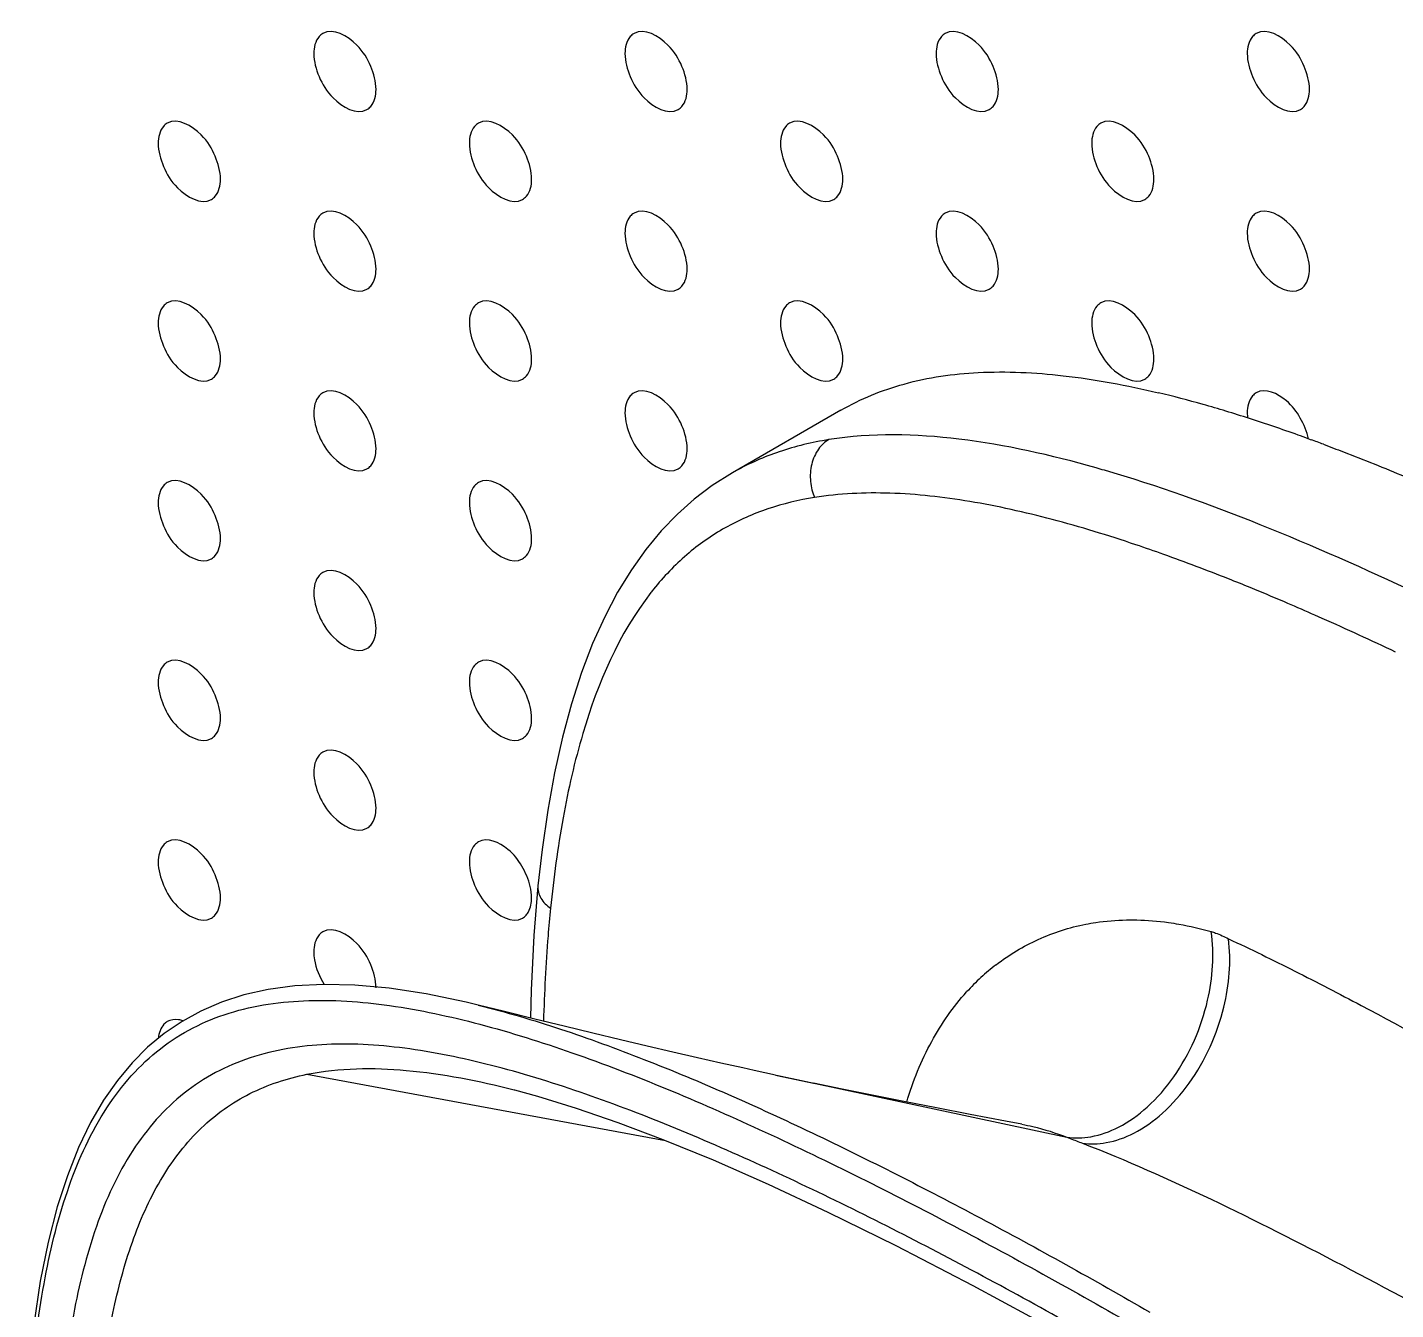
# Model space of a CAD drawing. Header units: millimetres. Extents: x 0 to 1189, y 0 to 841.
# Drawn here: x 61.39 to 92.48, y 535.92 to 565.06 of the extents above; entities that cross this region are included whole.
import ezdxf

# ---------------------------------------------------------------- set-up
doc = ezdxf.new("R2010")
doc.units = ezdxf.units.MM
doc.header["$LTSCALE"] = 65.395
doc.layers.get('0').update_dxf_attribs({"linetype": 'CONTINUOUS'})
doc.layers.add('AXIS', color=7, linetype='CONTINUOUS')

msp = doc.modelspace()

# ---------------------------------------------------------------- linework, layer by layer
at = {"color": 7, "linetype": 'Continuous'}
for p, q in [((79.875, 556.359), (77.41, 554.936)), ((90.498, 555.712), (90.56, 555.689)), ((90.498, 555.711), (90.56, 555.688)), ((77.409, 554.936), (76.95, 554.645)), ((77.409, 554.936), (77.399, 554.93)), ((72.23, 542.695), (71.633, 542.843)), ((72.919, 542.525), (72.23, 542.695)), ((73.588, 542.362), (72.919, 542.525)), ((74.236, 542.204), (73.588, 542.362)), ((74.863, 542.054), (74.236, 542.204)), ((75.47, 541.91), (74.863, 542.054)), ((76.055, 541.773), (75.47, 541.91)), ((76.613, 541.645), (76.055, 541.773)), ((78.391, 541.252), (79.249, 541.071)), ((72.452, 540.915), (72.459, 540.913))]:
    msp.add_line(p, q, dxfattribs=at)
at = {"color": 9, "linetype": 'Continuous'}
for p, q in [((89.28, 552.285), (89.177, 552.328)), ((89.28, 552.285), (89.177, 552.327)), ((90.813, 551.629), (90.648, 551.702)), ((90.813, 551.629), (90.648, 551.701)), ((67.742, 541.27), (75.891, 539.766)), ((78.408, 541.249), (85.009, 539.841))]:
    msp.add_line(p, q, dxfattribs=at)
at = {"color": 7, "linetype": 'Continuous'}
for points in [[(76.95, 554.645), (76.544, 554.339), (76.16, 553.998), (75.792, 553.617), (75.443, 553.195)], [(75.443, 553.195), (75.114, 552.734), (74.801, 552.225)], [(74.801, 552.225), (74.507, 551.665), (74.234, 551.057), (73.983, 550.398), (73.754, 549.688), (73.549, 548.928), (73.369, 548.123), (73.214, 547.272), (73.084, 546.378), (72.989, 545.552)], [(72.989, 545.552), (72.895, 544.422), (72.833, 543.179), (72.821, 542.549)], [(71.632, 542.843), (71.361, 542.909), (70.452, 543.098), (69.612, 543.227), (68.833, 543.297), (68.125, 543.313), (67.468, 543.278), (66.863, 543.196), (66.31, 543.072), (65.798, 542.907), (65.33, 542.705), (64.902, 542.471), (64.498, 542.198), (64.119, 541.884), (63.768, 541.533), (63.433, 541.131), (63.117, 540.679), (62.825, 540.175), (62.55, 539.603), (62.296, 538.964), (62.067, 538.256), (61.86, 537.459), (61.68, 536.568), (61.532, 535.586)], [(78.391, 541.252), (77.903, 541.357), (77.644, 541.414), (77.397, 541.468), (77.145, 541.524), (76.882, 541.584), (76.613, 541.645)], [(83.99, 540.135), (83.613, 540.205), (82.814, 540.357), (82.045, 540.506), (81.303, 540.652), (80.589, 540.795), (79.904, 540.935), (79.249, 541.071)], [(72.459, 540.913), (72.977, 540.772), (73.859, 540.502), (74.808, 540.176), (75.832, 539.79), (76.972, 539.323), (78.22, 538.775), (79.582, 538.139), (81.126, 537.378), (82.874, 536.473), (84.802, 535.427), (86.804, 534.294)]]:
    msp.add_lwpolyline(points, dxfattribs=at)
for centre, radius, start, end in [((81.294, 532.452), 24.984, 74.1794, 76.5794), ((80.192, 528.464), 29.122, 73.1643, 74.2323), ((79.366, 525.72), 31.987, 72.1755, 73.1729), ((78.003, 521.485), 36.436, 70.3327, 72.1727), ((76.418, 516.967), 41.224, 70.0299, 70.3723), ((75.705, 515.009), 43.308, 69.5411, 69.9397)]:
    msp.add_arc(centre, radius, start, end, dxfattribs=at)
at = {"color": 9, "linetype": 'Continuous'}
for centre, radius, start, end in [((77.885, 527.614), 28.519, 73.7535, 74.1529), ((80.287, 549.928), 5.775, 119.4736, 119.8874), ((80.291, 549.921), 5.783, 119.1568, 119.4736), ((74.437, 517.268), 38.024, 70.3691, 71.3787), ((80.699, 548.203), 6.522, 141.1701, 142.0255), ((67.305, 498.863), 57.765, 66.83235, 67.63993), ((65.209, 493.956), 63.101, 66.22511, 66.83589), ((60.037, 482.393), 75.768, 64.64562, 66.03408), ((86.468, 539.774), 5.028, 127.5498, 132.7177), ((86.601, 539.632), 5.223, 132.7257, 137.7819)]:
    msp.add_arc(centre, radius, start, end, dxfattribs=at)
at = {"color": 7, "linetype": 'Continuous'}
for points, knots in [([(79.875, 556.359), (80.324, 556.618), (81.344, 557.033), (83.07, 557.276), (85.022, 557.18), (86.379, 556.924), (87.093, 556.754)], [0, 0, 0, 0, 0.210385, 0.441023, 0.702336, 1, 1, 1, 1]), ([(90.842, 555.585), (90.994, 555.528), (91.614, 555.293), (92.228, 555.046), (92.69, 554.852)], [0, 0, 0, 0, 0.244367, 1, 1, 1, 1]), ([(85.364, 539.705), (85.542, 539.679), (85.951, 539.692), (86.586, 539.923), (87.235, 540.388), (88.032, 541.301), (88.645, 542.66), (88.748, 543.835), (88.683, 544.349)], [0, 0, 0, 0, 0.085079, 0.188727, 0.313883, 0.457389, 0.755832, 1, 1, 1, 1])]:
    msp.add_open_spline(points, degree=3, knots=knots, dxfattribs=at)
at = {"color": 9, "linetype": 'Continuous'}
for points, knots in [([(79.602, 555.691), (79.22, 555.629), (78.485, 555.454), (77.793, 555.15), (77.474, 554.972)], [0, 0, 0, 0, 0.514113, 1, 1, 1, 1]), ([(79.602, 555.691), (79.51, 555.638), (79.337, 555.474), (79.189, 555.133), (79.164, 554.744), (79.227, 554.49), (79.275, 554.375)], [0, 0, 0, 0, 0.216293, 0.471754, 0.744658, 1, 1, 1, 1]), ([(85.673, 555.049), (84.652, 555.339), (82.653, 555.794), (80.575, 555.847), (79.602, 555.691)], [0, 0, 0, 0, 0.518258, 1, 1, 1, 1]), ([(92.969, 552.195), (91.796, 552.748), (89.466, 553.78), (87.065, 554.644), (85.864, 554.994)], [0, 0, 0, 0, 0.509006, 1, 1, 1, 1]), ([(86.578, 553.301), (85.95, 553.513), (84.704, 553.894), (82.839, 554.313), (81.028, 554.518), (79.841, 554.466), (79.275, 554.375)], [0, 0, 0, 0, 0.267372, 0.524516, 0.769178, 1, 1, 1, 1]), ([(79.275, 554.375), (78.917, 554.317), (78.215, 554.15), (77.227, 553.717), (76.344, 553.097), (75.846, 552.575), (75.618, 552.292)], [0, 0, 0, 0, 0.25306, 0.500294, 0.747206, 1, 1, 1, 1]), ([(89.177, 552.328), (89.013, 552.395), (88.362, 552.657), (87.706, 552.905), (87.211, 553.082)], [0, 0, 0, 0, 0.252304, 1, 1, 1, 1]), ([(75.558, 552.216), (74.829, 551.282), (74.085, 549.534), (73.526, 547.07), (73.346, 545.731), (73.277, 545.044)], [0, 0, 0, 0, 0.46799, 0.727373, 1, 1, 1, 1]), ([(72.989, 545.552), (72.979, 545.457), (73.039, 545.247), (73.19, 545.105), (73.277, 545.044)], [0, 0, 0, 0, 0.475161, 1, 1, 1, 1]), ([(73.277, 545.044), (73.256, 544.834), (73.179, 543.98), (73.135, 543.123), (73.117, 542.477)], [0, 0, 0, 0, 0.246077, 1, 1, 1, 1]), ([(85.44, 544.679), (85.515, 544.694), (85.82, 544.747), (86.13, 544.772), (86.364, 544.777)], [0, 0, 0, 0, 0.245758, 1, 1, 1, 1]), ([(86.364, 544.777), (86.442, 544.779), (86.76, 544.778), (87.079, 544.752), (87.317, 544.719)], [0, 0, 0, 0, 0.24451, 1, 1, 1, 1]), ([(83.404, 543.76), (83.699, 543.987), (84.348, 544.378), (85.07, 544.607), (85.44, 544.679)], [0, 0, 0, 0, 0.496284, 1, 1, 1, 1]), ([(85.009, 539.841), (85.19, 539.815), (85.601, 539.828), (86.24, 540.059), (86.889, 540.527), (87.68, 541.446), (88.279, 542.817), (88.364, 543.997), (88.291, 544.513)], [0, 0, 0, 0, 0.085706, 0.189539, 0.31443, 0.457409, 0.755108, 1, 1, 1, 1]), ([(87.317, 544.719), (87.398, 544.708), (87.725, 544.656), (88.049, 544.58), (88.291, 544.513)], [0, 0, 0, 0, 0.24417, 1, 1, 1, 1]), ([(88.291, 544.513), (88.323, 544.503), (88.458, 544.457), (88.588, 544.399), (88.683, 544.349)], [0, 0, 0, 0, 0.240882, 1, 1, 1, 1]), ([(88.683, 544.349), (89.189, 544.113), (90.2, 543.618), (92.217, 542.572), (95.753, 540.631), (98.761, 538.908), (100.77, 537.749)], [0, 0, 0, 0, 0.121617, 0.245, 0.494853, 1, 1, 1, 1]), ([(86.598, 498.929), (85.148, 499.766), (82.245, 501.512), (77.933, 504.342), (73.637, 507.516), (69.434, 511.215), (66.29, 514.928), (64.267, 518.364), (62.718, 521.945), (61.835, 525.631), (61.449, 529.219), (61.358, 531.754), (61.443, 534.18), (61.715, 536.469), (62.218, 538.571), (63.022, 540.408), (64.046, 541.63), (65.043, 542.296), (66.146, 542.773), (67.708, 543.015), (69.67, 542.872), (71.709, 542.431), (74.535, 541.54), (78.096, 540.038), (82.359, 537.907), (85.188, 536.338), (86.606, 535.52)], [0, 0, 0, 0, 0.063856, 0.129237, 0.196758, 0.267516, 0.342543, 0.381155, 0.419274, 0.491064, 0.524657, 0.556885, 0.587785, 0.617187, 0.644723, 0.669992, 0.69312, 0.704298, 0.715508, 0.738739, 0.763691, 0.790275, 0.818159, 0.876637, 0.937515, 1, 1, 1, 1]), ([(81.372, 540.64), (81.514, 541.116), (81.873, 542.009), (82.425, 542.802), (82.733, 543.141)], [0, 0, 0, 0, 0.520007, 1, 1, 1, 1]), ([(71.633, 542.843), (72.264, 542.686), (73.533, 542.309), (76.079, 541.376), (79.275, 539.954), (83.096, 538.007), (85.629, 536.597), (86.897, 535.864)], [0, 0, 0, 0, 0.115924, 0.235638, 0.483338, 0.73884, 1, 1, 1, 1]), ([(86.606, 534.73), (85.236, 535.521), (82.504, 537.036), (79.04, 538.774), (76.273, 539.995), (74.232, 540.788), (72.217, 541.43), (70.246, 541.867), (68.345, 542.02), (66.83, 541.811), (65.749, 541.379), (64.768, 540.771), (63.741, 539.639), (62.92, 537.899), (62.406, 535.891), (62.126, 533.69), (62.012, 530.496), (62.267, 527.143), (62.966, 523.708), (63.809, 521.033), (64.994, 518.398), (66.985, 515.102), (70.035, 511.538), (74.096, 507.982), (78.244, 504.93), (82.407, 502.204), (85.208, 500.521), (86.607, 499.713)], [0, 0, 0, 0, 0.062487, 0.123395, 0.153042, 0.181947, 0.209873, 0.236518, 0.261551, 0.284888, 0.29613, 0.307303, 0.330269, 0.355281, 0.382602, 0.411892, 0.442777, 0.508767, 0.544103, 0.58109, 0.619348, 0.657981, 0.732872, 0.803487, 0.870897, 0.9362, 1, 1, 1, 1]), ([(67.742, 541.27), (68.48, 541.418), (70.09, 541.434), (71.647, 541.123), (72.452, 540.915)], [0, 0, 0, 0, 0.475232, 1, 1, 1, 1]), ([(69.028, 514.005), (68.022, 515.176), (66.641, 517.059), (65.207, 519.793), (64.087, 522.588), (63.231, 526.117), (62.909, 529.616), (62.915, 532.28), (63.044, 534.156), (63.316, 535.916), (63.752, 537.526), (64.392, 538.935), (65.277, 540.084), (66.419, 540.895), (67.294, 541.18), (67.742, 541.27)], [0, 0, 0, 0, 0.150565, 0.226103, 0.300573, 0.443769, 0.578321, 0.642208, 0.703443, 0.761498, 0.815686, 0.865561, 0.911514, 0.95542, 1, 1, 1, 1]), ([(83.99, 540.135), (84.074, 540.119), (84.42, 540.045), (84.758, 539.937), (85.009, 539.841)], [0, 0, 0, 0, 0.240122, 1, 1, 1, 1]), ([(85.009, 539.841), (85.036, 539.831), (85.154, 539.786), (85.272, 539.74), (85.364, 539.705)], [0, 0, 0, 0, 0.224804, 1, 1, 1, 1]), ([(85.364, 539.705), (86.355, 539.32), (88.345, 538.431), (92.326, 536.412), (95.294, 534.75), (97.274, 533.607)], [0, 0, 0, 0, 0.238233, 0.487754, 1, 1, 1, 1])]:
    msp.add_open_spline(points, degree=3, knots=knots, dxfattribs=at)
at = {"layer": 'AXIS', "color": 7, "linetype": 'Continuous'}
for points, knots in [([(69.311, 563.647), (69.311, 563.826), (69.205, 564.201), (68.892, 564.727), (68.338, 565.058), (68.103, 564.921)], [0, 0, 0, 0, 0.277753, 0.577543, 1, 1, 1, 1]), ([(76.382, 563.647), (76.382, 563.826), (76.276, 564.201), (75.963, 564.727), (75.409, 565.058), (75.174, 564.921)], [0, 0, 0, 0, 0.277753, 0.577543, 1, 1, 1, 1]), ([(83.453, 563.647), (83.453, 563.826), (83.347, 564.201), (83.034, 564.727), (82.48, 565.058), (82.245, 564.921)], [0, 0, 0, 0, 0.277753, 0.577543, 1, 1, 1, 1]), ([(90.524, 563.647), (90.524, 563.826), (90.418, 564.201), (90.105, 564.727), (89.552, 565.058), (89.316, 564.921)], [0, 0, 0, 0, 0.277753, 0.577543, 1, 1, 1, 1]), ([(68.103, 564.921), (68.07, 564.902), (67.936, 564.788), (67.897, 564.598), (67.897, 564.464)], [0, 0, 0, 0, 0.220867, 1, 1, 1, 1]), ([(75.174, 564.921), (75.141, 564.902), (75.007, 564.789), (74.968, 564.598), (74.968, 564.464)], [0, 0, 0, 0, 0.220867, 1, 1, 1, 1]), ([(82.245, 564.921), (82.213, 564.902), (82.078, 564.789), (82.039, 564.598), (82.039, 564.464)], [0, 0, 0, 0, 0.220867, 1, 1, 1, 1]), ([(89.316, 564.921), (89.284, 564.902), (89.149, 564.789), (89.11, 564.598), (89.11, 564.464)], [0, 0, 0, 0, 0.220867, 1, 1, 1, 1]), ([(67.897, 564.464), (67.897, 564.285), (68.003, 563.91), (68.316, 563.384), (68.87, 563.053), (69.105, 563.19)], [0, 0, 0, 0, 0.277753, 0.577543, 1, 1, 1, 1]), ([(74.968, 564.464), (74.968, 564.285), (75.074, 563.91), (75.387, 563.384), (75.941, 563.053), (76.176, 563.19)], [0, 0, 0, 0, 0.277753, 0.577543, 1, 1, 1, 1]), ([(82.039, 564.464), (82.039, 564.285), (82.145, 563.91), (82.458, 563.384), (83.012, 563.053), (83.247, 563.19)], [0, 0, 0, 0, 0.277753, 0.577543, 1, 1, 1, 1]), ([(89.11, 564.464), (89.11, 564.285), (89.216, 563.91), (89.529, 563.384), (90.083, 563.053), (90.318, 563.19)], [0, 0, 0, 0, 0.277753, 0.577543, 1, 1, 1, 1]), ([(69.105, 563.19), (69.138, 563.209), (69.272, 563.322), (69.311, 563.513), (69.311, 563.647)], [0, 0, 0, 0, 0.220867, 1, 1, 1, 1]), ([(76.176, 563.19), (76.209, 563.209), (76.343, 563.322), (76.382, 563.513), (76.382, 563.647)], [0, 0, 0, 0, 0.220867, 1, 1, 1, 1]), ([(83.247, 563.19), (83.28, 563.209), (83.414, 563.322), (83.453, 563.513), (83.453, 563.647)], [0, 0, 0, 0, 0.220867, 1, 1, 1, 1]), ([(90.318, 563.19), (90.351, 563.209), (90.485, 563.323), (90.524, 563.513), (90.524, 563.647)], [0, 0, 0, 0, 0.220867, 1, 1, 1, 1]), ([(64.568, 562.88), (64.535, 562.861), (64.4, 562.747), (64.361, 562.556), (64.361, 562.422)], [0, 0, 0, 0, 0.220867, 1, 1, 1, 1]), ([(65.776, 561.606), (65.776, 561.785), (65.669, 562.159), (65.357, 562.686), (64.803, 563.016), (64.568, 562.88)], [0, 0, 0, 0, 0.277753, 0.577543, 1, 1, 1, 1]), ([(71.639, 562.88), (71.606, 562.861), (71.471, 562.747), (71.432, 562.557), (71.432, 562.422)], [0, 0, 0, 0, 0.220867, 1, 1, 1, 1]), ([(72.847, 561.606), (72.847, 561.785), (72.74, 562.159), (72.428, 562.686), (71.874, 563.016), (71.639, 562.88)], [0, 0, 0, 0, 0.277753, 0.577543, 1, 1, 1, 1]), ([(78.71, 562.88), (78.677, 562.861), (78.542, 562.747), (78.503, 562.557), (78.503, 562.422)], [0, 0, 0, 0, 0.220867, 1, 1, 1, 1]), ([(79.918, 561.606), (79.918, 561.785), (79.811, 562.16), (79.499, 562.686), (78.945, 563.016), (78.71, 562.88)], [0, 0, 0, 0, 0.277753, 0.577543, 1, 1, 1, 1]), ([(85.781, 562.88), (85.748, 562.861), (85.614, 562.747), (85.575, 562.557), (85.575, 562.423)], [0, 0, 0, 0, 0.220867, 1, 1, 1, 1]), ([(86.989, 561.606), (86.989, 561.785), (86.883, 562.16), (86.57, 562.686), (86.016, 563.017), (85.781, 562.88)], [0, 0, 0, 0, 0.277753, 0.577543, 1, 1, 1, 1]), ([(64.361, 562.422), (64.361, 562.244), (64.468, 561.869), (64.78, 561.342), (65.334, 561.012), (65.569, 561.149)], [0, 0, 0, 0, 0.277753, 0.577543, 1, 1, 1, 1]), ([(71.432, 562.422), (71.432, 562.244), (71.539, 561.869), (71.851, 561.343), (72.405, 561.012), (72.64, 561.149)], [0, 0, 0, 0, 0.277753, 0.577543, 1, 1, 1, 1]), ([(78.503, 562.422), (78.503, 562.244), (78.61, 561.869), (78.922, 561.343), (79.476, 561.012), (79.711, 561.149)], [0, 0, 0, 0, 0.277753, 0.577543, 1, 1, 1, 1]), ([(85.575, 562.423), (85.575, 562.244), (85.681, 561.869), (85.993, 561.343), (86.547, 561.012), (86.782, 561.149)], [0, 0, 0, 0, 0.277753, 0.577543, 1, 1, 1, 1]), ([(65.569, 561.149), (65.602, 561.168), (65.736, 561.281), (65.776, 561.472), (65.776, 561.606)], [0, 0, 0, 0, 0.220867, 1, 1, 1, 1]), ([(72.64, 561.149), (72.673, 561.168), (72.808, 561.281), (72.847, 561.472), (72.847, 561.606)], [0, 0, 0, 0, 0.220867, 1, 1, 1, 1]), ([(79.711, 561.149), (79.744, 561.168), (79.879, 561.281), (79.918, 561.472), (79.918, 561.606)], [0, 0, 0, 0, 0.220867, 1, 1, 1, 1]), ([(86.782, 561.149), (86.815, 561.168), (86.95, 561.281), (86.989, 561.472), (86.989, 561.606)], [0, 0, 0, 0, 0.220867, 1, 1, 1, 1]), ([(69.311, 559.565), (69.311, 559.743), (69.205, 560.118), (68.892, 560.645), (68.338, 560.975), (68.103, 560.839)], [0, 0, 0, 0, 0.277753, 0.577543, 1, 1, 1, 1]), ([(76.382, 559.565), (76.382, 559.743), (76.276, 560.118), (75.963, 560.645), (75.409, 560.975), (75.174, 560.839)], [0, 0, 0, 0, 0.277753, 0.577543, 1, 1, 1, 1]), ([(83.453, 559.565), (83.453, 559.744), (83.347, 560.118), (83.034, 560.645), (82.48, 560.975), (82.245, 560.839)], [0, 0, 0, 0, 0.277753, 0.577543, 1, 1, 1, 1]), ([(90.524, 559.565), (90.524, 559.744), (90.418, 560.118), (90.105, 560.645), (89.552, 560.975), (89.316, 560.839)], [0, 0, 0, 0, 0.277753, 0.577543, 1, 1, 1, 1]), ([(68.103, 560.839), (68.07, 560.819), (67.936, 560.706), (67.897, 560.515), (67.897, 560.381)], [0, 0, 0, 0, 0.220867, 1, 1, 1, 1]), ([(75.174, 560.839), (75.141, 560.819), (75.007, 560.706), (74.968, 560.515), (74.968, 560.381)], [0, 0, 0, 0, 0.220867, 1, 1, 1, 1]), ([(82.245, 560.839), (82.213, 560.82), (82.078, 560.706), (82.039, 560.515), (82.039, 560.381)], [0, 0, 0, 0, 0.220867, 1, 1, 1, 1]), ([(89.316, 560.839), (89.284, 560.82), (89.149, 560.706), (89.11, 560.515), (89.11, 560.381)], [0, 0, 0, 0, 0.220867, 1, 1, 1, 1]), ([(67.897, 560.381), (67.897, 560.202), (68.003, 559.828), (68.316, 559.301), (68.87, 558.971), (69.105, 559.107)], [0, 0, 0, 0, 0.277753, 0.577543, 1, 1, 1, 1]), ([(74.968, 560.381), (74.968, 560.202), (75.074, 559.828), (75.387, 559.301), (75.941, 558.971), (76.176, 559.107)], [0, 0, 0, 0, 0.277753, 0.577543, 1, 1, 1, 1]), ([(82.039, 560.381), (82.039, 560.202), (82.145, 559.828), (82.458, 559.301), (83.012, 558.971), (83.247, 559.107)], [0, 0, 0, 0, 0.277753, 0.577543, 1, 1, 1, 1]), ([(89.11, 560.381), (89.11, 560.203), (89.216, 559.828), (89.529, 559.301), (90.083, 558.971), (90.318, 559.107)], [0, 0, 0, 0, 0.277753, 0.577543, 1, 1, 1, 1]), ([(69.105, 559.107), (69.138, 559.126), (69.272, 559.24), (69.311, 559.431), (69.311, 559.565)], [0, 0, 0, 0, 0.220867, 1, 1, 1, 1]), ([(76.176, 559.107), (76.209, 559.126), (76.343, 559.24), (76.382, 559.431), (76.382, 559.565)], [0, 0, 0, 0, 0.220867, 1, 1, 1, 1]), ([(83.247, 559.107), (83.28, 559.127), (83.414, 559.24), (83.453, 559.431), (83.453, 559.565)], [0, 0, 0, 0, 0.220867, 1, 1, 1, 1]), ([(90.318, 559.107), (90.351, 559.127), (90.485, 559.24), (90.524, 559.431), (90.524, 559.565)], [0, 0, 0, 0, 0.220867, 1, 1, 1, 1]), ([(64.568, 558.797), (64.535, 558.778), (64.4, 558.665), (64.361, 558.474), (64.361, 558.34)], [0, 0, 0, 0, 0.220867, 1, 1, 1, 1]), ([(65.776, 557.523), (65.776, 557.702), (65.669, 558.077), (65.357, 558.603), (64.803, 558.934), (64.568, 558.797)], [0, 0, 0, 0, 0.277753, 0.577543, 1, 1, 1, 1]), ([(71.639, 558.797), (71.606, 558.778), (71.471, 558.665), (71.432, 558.474), (71.432, 558.34)], [0, 0, 0, 0, 0.220867, 1, 1, 1, 1]), ([(72.847, 557.523), (72.847, 557.702), (72.74, 558.077), (72.428, 558.603), (71.874, 558.934), (71.639, 558.797)], [0, 0, 0, 0, 0.277753, 0.577543, 1, 1, 1, 1]), ([(78.71, 558.797), (78.677, 558.778), (78.542, 558.665), (78.503, 558.474), (78.503, 558.34)], [0, 0, 0, 0, 0.220867, 1, 1, 1, 1]), ([(79.918, 557.523), (79.918, 557.702), (79.811, 558.077), (79.499, 558.603), (78.945, 558.934), (78.71, 558.797)], [0, 0, 0, 0, 0.277753, 0.577543, 1, 1, 1, 1]), ([(85.781, 558.797), (85.748, 558.778), (85.614, 558.665), (85.575, 558.474), (85.575, 558.34)], [0, 0, 0, 0, 0.220867, 1, 1, 1, 1]), ([(86.989, 557.524), (86.989, 557.702), (86.883, 558.077), (86.57, 558.603), (86.016, 558.934), (85.781, 558.797)], [0, 0, 0, 0, 0.277753, 0.577543, 1, 1, 1, 1]), ([(64.361, 558.34), (64.361, 558.161), (64.468, 557.786), (64.78, 557.26), (65.334, 556.929), (65.569, 557.066)], [0, 0, 0, 0, 0.277753, 0.577543, 1, 1, 1, 1]), ([(71.432, 558.34), (71.432, 558.161), (71.539, 557.786), (71.851, 557.26), (72.405, 556.929), (72.64, 557.066)], [0, 0, 0, 0, 0.277753, 0.577543, 1, 1, 1, 1]), ([(78.503, 558.34), (78.503, 558.161), (78.61, 557.786), (78.922, 557.26), (79.476, 556.929), (79.711, 557.066)], [0, 0, 0, 0, 0.277753, 0.577543, 1, 1, 1, 1]), ([(85.575, 558.34), (85.575, 558.161), (85.681, 557.786), (85.993, 557.26), (86.547, 556.93), (86.782, 557.066)], [0, 0, 0, 0, 0.277753, 0.577543, 1, 1, 1, 1]), ([(65.569, 557.066), (65.602, 557.085), (65.736, 557.199), (65.776, 557.389), (65.776, 557.523)], [0, 0, 0, 0, 0.220867, 1, 1, 1, 1]), ([(72.64, 557.066), (72.673, 557.085), (72.808, 557.199), (72.847, 557.389), (72.847, 557.523)], [0, 0, 0, 0, 0.220867, 1, 1, 1, 1]), ([(79.711, 557.066), (79.744, 557.085), (79.879, 557.199), (79.918, 557.389), (79.918, 557.523)], [0, 0, 0, 0, 0.220867, 1, 1, 1, 1]), ([(86.782, 557.066), (86.815, 557.085), (86.95, 557.199), (86.989, 557.389), (86.989, 557.524)], [0, 0, 0, 0, 0.220867, 1, 1, 1, 1]), ([(68.103, 556.756), (68.07, 556.737), (67.936, 556.623), (67.897, 556.433), (67.897, 556.299)], [0, 0, 0, 0, 0.220867, 1, 1, 1, 1]), ([(69.311, 555.482), (69.311, 555.661), (69.205, 556.036), (68.892, 556.562), (68.338, 556.893), (68.103, 556.756)], [0, 0, 0, 0, 0.277753, 0.577543, 1, 1, 1, 1]), ([(75.174, 556.756), (75.141, 556.737), (75.007, 556.623), (74.968, 556.433), (74.968, 556.299)], [0, 0, 0, 0, 0.220867, 1, 1, 1, 1]), ([(76.382, 555.482), (76.382, 555.661), (76.276, 556.036), (75.963, 556.562), (75.409, 556.893), (75.174, 556.756)], [0, 0, 0, 0, 0.277753, 0.577543, 1, 1, 1, 1]), ([(89.316, 556.756), (89.284, 556.737), (89.149, 556.624), (89.11, 556.433), (89.11, 556.299)], [0, 0, 0, 0, 0.220867, 1, 1, 1, 1]), ([(90.499, 555.71), (90.465, 555.876), (90.33, 556.196), (90.005, 556.641), (89.52, 556.874), (89.316, 556.756)], [0, 0, 0, 0, 0.294811, 0.589023, 1, 1, 1, 1]), ([(67.897, 556.299), (67.897, 556.12), (68.003, 555.745), (68.316, 555.219), (68.87, 554.888), (69.105, 555.025)], [0, 0, 0, 0, 0.277753, 0.577543, 1, 1, 1, 1]), ([(74.968, 556.299), (74.968, 556.12), (75.074, 555.745), (75.387, 555.219), (75.941, 554.888), (76.176, 555.025)], [0, 0, 0, 0, 0.277753, 0.577543, 1, 1, 1, 1]), ([(69.105, 555.025), (69.138, 555.044), (69.272, 555.157), (69.311, 555.348), (69.311, 555.482)], [0, 0, 0, 0, 0.220867, 1, 1, 1, 1]), ([(76.176, 555.025), (76.209, 555.044), (76.343, 555.157), (76.382, 555.348), (76.382, 555.482)], [0, 0, 0, 0, 0.220867, 1, 1, 1, 1]), ([(65.776, 553.441), (65.776, 553.62), (65.669, 553.994), (65.357, 554.521), (64.803, 554.851), (64.568, 554.715)], [0, 0, 0, 0, 0.277753, 0.577543, 1, 1, 1, 1]), ([(72.847, 553.441), (72.847, 553.62), (72.74, 553.994), (72.428, 554.521), (71.874, 554.851), (71.639, 554.715)], [0, 0, 0, 0, 0.277753, 0.577543, 1, 1, 1, 1]), ([(64.568, 554.715), (64.535, 554.696), (64.4, 554.582), (64.361, 554.391), (64.361, 554.257)], [0, 0, 0, 0, 0.220867, 1, 1, 1, 1]), ([(71.639, 554.715), (71.606, 554.696), (71.471, 554.582), (71.432, 554.392), (71.432, 554.257)], [0, 0, 0, 0, 0.220867, 1, 1, 1, 1]), ([(64.361, 554.257), (64.361, 554.079), (64.468, 553.704), (64.78, 553.177), (65.334, 552.847), (65.569, 552.983)], [0, 0, 0, 0, 0.277753, 0.577543, 1, 1, 1, 1]), ([(71.432, 554.257), (71.432, 554.079), (71.539, 553.704), (71.851, 553.178), (72.405, 552.847), (72.64, 552.984)], [0, 0, 0, 0, 0.277753, 0.577543, 1, 1, 1, 1]), ([(65.569, 552.983), (65.602, 553.003), (65.736, 553.116), (65.776, 553.307), (65.776, 553.441)], [0, 0, 0, 0, 0.220867, 1, 1, 1, 1]), ([(72.64, 552.984), (72.673, 553.003), (72.808, 553.116), (72.847, 553.307), (72.847, 553.441)], [0, 0, 0, 0, 0.220867, 1, 1, 1, 1]), ([(68.103, 552.674), (68.07, 552.654), (67.936, 552.541), (67.897, 552.35), (67.897, 552.216)], [0, 0, 0, 0, 0.220867, 1, 1, 1, 1]), ([(69.311, 551.4), (69.311, 551.578), (69.205, 551.953), (68.892, 552.48), (68.338, 552.81), (68.103, 552.674)], [0, 0, 0, 0, 0.277753, 0.577543, 1, 1, 1, 1]), ([(67.897, 552.216), (67.897, 552.037), (68.003, 551.663), (68.316, 551.136), (68.87, 550.806), (69.105, 550.942)], [0, 0, 0, 0, 0.277753, 0.577543, 1, 1, 1, 1]), ([(69.105, 550.942), (69.138, 550.961), (69.272, 551.075), (69.311, 551.266), (69.311, 551.4)], [0, 0, 0, 0, 0.220867, 1, 1, 1, 1]), ([(65.776, 549.358), (65.776, 549.537), (65.669, 549.912), (65.357, 550.438), (64.803, 550.769), (64.568, 550.632)], [0, 0, 0, 0, 0.277753, 0.577543, 1, 1, 1, 1]), ([(72.847, 549.358), (72.847, 549.537), (72.74, 549.912), (72.428, 550.438), (71.874, 550.769), (71.639, 550.632)], [0, 0, 0, 0, 0.277753, 0.577543, 1, 1, 1, 1]), ([(64.568, 550.632), (64.535, 550.613), (64.4, 550.5), (64.361, 550.309), (64.361, 550.175)], [0, 0, 0, 0, 0.220867, 1, 1, 1, 1]), ([(71.639, 550.632), (71.606, 550.613), (71.471, 550.5), (71.432, 550.309), (71.432, 550.175)], [0, 0, 0, 0, 0.220867, 1, 1, 1, 1]), ([(64.361, 550.175), (64.361, 549.996), (64.468, 549.621), (64.78, 549.095), (65.334, 548.764), (65.569, 548.901)], [0, 0, 0, 0, 0.277753, 0.577543, 1, 1, 1, 1]), ([(71.432, 550.175), (71.432, 549.996), (71.539, 549.621), (71.851, 549.095), (72.405, 548.764), (72.64, 548.901)], [0, 0, 0, 0, 0.277753, 0.577543, 1, 1, 1, 1]), ([(65.569, 548.901), (65.602, 548.92), (65.736, 549.034), (65.776, 549.224), (65.776, 549.358)], [0, 0, 0, 0, 0.220867, 1, 1, 1, 1]), ([(72.64, 548.901), (72.673, 548.92), (72.808, 549.034), (72.847, 549.224), (72.847, 549.358)], [0, 0, 0, 0, 0.220867, 1, 1, 1, 1]), ([(68.103, 548.591), (68.07, 548.572), (67.936, 548.458), (67.897, 548.268), (67.897, 548.134)], [0, 0, 0, 0, 0.220867, 1, 1, 1, 1]), ([(69.311, 547.317), (69.311, 547.496), (69.205, 547.871), (68.892, 548.397), (68.338, 548.728), (68.103, 548.591)], [0, 0, 0, 0, 0.277753, 0.577543, 1, 1, 1, 1]), ([(67.897, 548.134), (67.897, 547.955), (68.003, 547.58), (68.316, 547.054), (68.87, 546.723), (69.105, 546.86)], [0, 0, 0, 0, 0.277753, 0.577543, 1, 1, 1, 1]), ([(69.105, 546.86), (69.138, 546.879), (69.272, 546.992), (69.311, 547.183), (69.311, 547.317)], [0, 0, 0, 0, 0.220867, 1, 1, 1, 1]), ([(65.776, 545.276), (65.776, 545.455), (65.669, 545.829), (65.357, 546.356), (64.803, 546.686), (64.568, 546.55)], [0, 0, 0, 0, 0.277753, 0.577543, 1, 1, 1, 1]), ([(72.814, 545.539), (72.776, 545.701), (72.637, 546.013), (72.313, 546.445), (71.838, 546.665), (71.639, 546.55)], [0, 0, 0, 0, 0.296806, 0.590165, 1, 1, 1, 1]), ([(64.568, 546.55), (64.535, 546.531), (64.4, 546.417), (64.361, 546.226), (64.361, 546.092)], [0, 0, 0, 0, 0.220867, 1, 1, 1, 1]), ([(71.639, 546.55), (71.606, 546.531), (71.471, 546.417), (71.432, 546.227), (71.432, 546.092)], [0, 0, 0, 0, 0.220867, 1, 1, 1, 1]), ([(64.361, 546.092), (64.361, 545.914), (64.468, 545.539), (64.78, 545.012), (65.334, 544.682), (65.569, 544.818)], [0, 0, 0, 0, 0.277753, 0.577543, 1, 1, 1, 1]), ([(71.432, 546.092), (71.432, 545.914), (71.539, 545.539), (71.851, 545.013), (72.405, 544.682), (72.64, 544.819)], [0, 0, 0, 0, 0.277753, 0.577543, 1, 1, 1, 1]), ([(65.569, 544.818), (65.602, 544.838), (65.736, 544.951), (65.776, 545.142), (65.776, 545.276)], [0, 0, 0, 0, 0.220867, 1, 1, 1, 1]), ([(72.724, 544.887), (72.745, 544.91), (72.823, 545.025), (72.847, 545.169), (72.847, 545.276)], [0, 0, 0, 0, 0.222431, 1, 1, 1, 1]), ([(68.103, 544.508), (68.07, 544.489), (67.936, 544.376), (67.897, 544.185), (67.897, 544.051)], [0, 0, 0, 0, 0.220867, 1, 1, 1, 1]), ([(69.311, 543.235), (69.311, 543.413), (69.205, 543.788), (68.892, 544.315), (68.338, 544.645), (68.103, 544.508)], [0, 0, 0, 0, 0.277753, 0.577543, 1, 1, 1, 1]), ([(67.897, 544.051), (67.897, 543.992), (67.922, 543.732), (68.024, 543.483), (68.129, 543.312)], [0, 0, 0, 0, 0.228353, 1, 1, 1, 1]), ([(64.568, 542.467), (64.539, 542.451), (64.424, 542.358), (64.376, 542.204), (64.365, 542.091)], [0, 0, 0, 0, 0.226056, 1, 1, 1, 1]), ([(64.924, 542.484), (64.892, 542.495), (64.775, 542.525), (64.643, 542.511), (64.568, 542.467)], [0, 0, 0, 0, 0.280271, 1, 1, 1, 1])]:
    msp.add_open_spline(points, degree=3, knots=knots, dxfattribs=at)
for points in [[(89.11, 556.299), (89.11, 556.261), (89.112, 556.223), (89.117, 556.185)], [(72.847, 545.276), (72.847, 545.364), (72.834, 545.453), (72.814, 545.539)], [(72.64, 544.819), (72.671, 544.837), (72.7, 544.86), (72.724, 544.887)]]:
    msp.add_open_spline(points, degree=3, dxfattribs=at)

doc.saveas('drawing.dxf')
